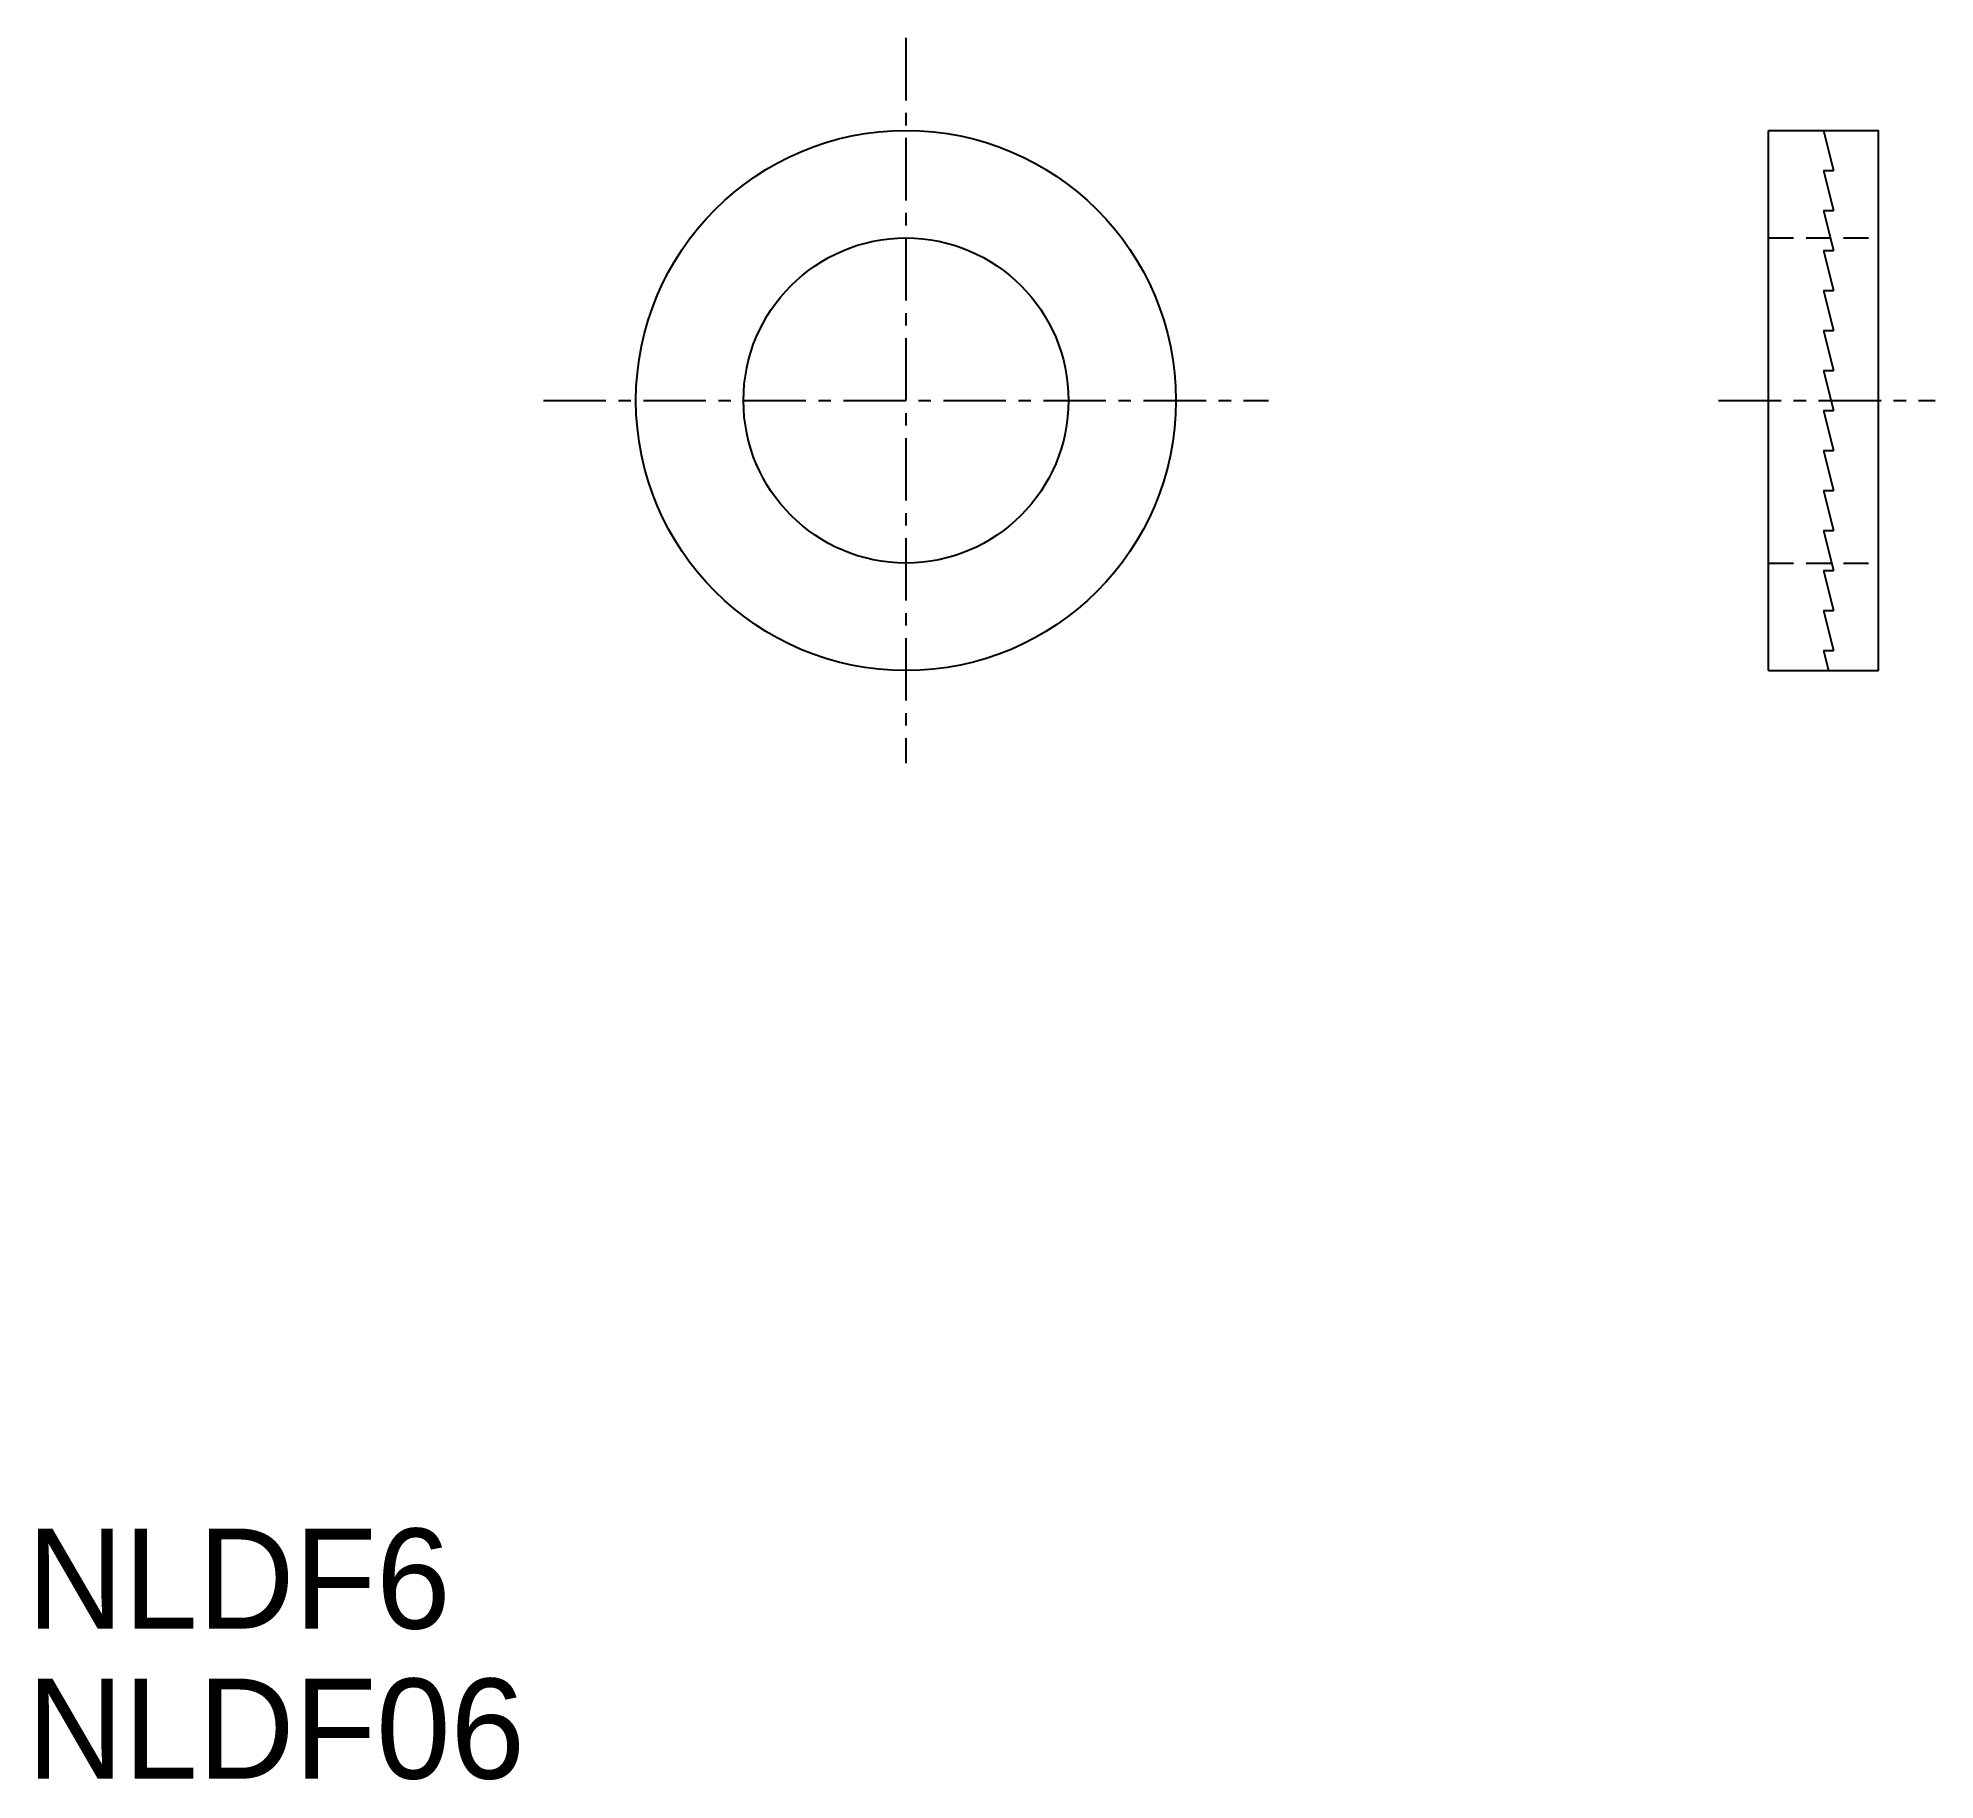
# Model space of a CAD drawing. Extents: x 2.2 to 40.2, y -7 to 27.9.
import ezdxf

# ---------------------------------------------------------------- set-up
doc = ezdxf.new("R2010")
doc.units = 0
doc.linetypes.add('CENTER', pattern=[2, 1.25, -0.25, 0.25, -0.25])
doc.linetypes.add('DASHED', pattern=[0.75, 0.5, -0.25])
doc.layers.get('0').update_dxf_attribs({"linetype": 'CONTINUOUS'})
doc.layers.add('CENTER', color=1, linetype='CENTER')

msp = doc.modelspace()

# ---------------------------------------------------------------- linework, layer by layer
at = {"color": 7, "linetype": 'CONTINUOUS'}
for p, q in [((36.831, 15.22), (36.831, 26.02)), ((36.831, 26.02), (39.031, 26.02)), ((37.931, 26.02), (38.131, 25.22)), ((39.031, 15.22), (39.031, 26.02)), ((37.931, 25.22), (38.131, 25.22)), ((37.931, 25.22), (38.131, 24.42)), ((37.931, 24.42), (38.131, 24.42)), ((37.931, 24.42), (38.131, 23.62)), ((37.931, 23.62), (38.131, 23.62)), ((37.931, 23.62), (38.131, 22.82)), ((37.931, 22.82), (38.131, 22.82)), ((37.931, 22.82), (38.131, 22.02)), ((37.931, 22.02), (38.131, 22.02)), ((37.931, 22.02), (38.131, 21.22)), ((37.931, 21.22), (38.131, 21.22)), ((37.931, 21.22), (38.131, 20.42)), ((37.931, 20.42), (38.131, 20.42)), ((37.931, 20.42), (38.131, 19.62)), ((37.931, 19.62), (38.131, 19.62)), ((37.931, 19.62), (38.131, 18.82)), ((37.931, 18.82), (38.131, 18.82)), ((37.931, 18.82), (38.131, 18.02)), ((37.931, 18.02), (38.131, 18.02)), ((37.931, 18.02), (38.131, 17.22)), ((37.931, 17.22), (38.131, 17.22)), ((37.931, 17.22), (38.131, 16.42)), ((37.931, 16.42), (38.131, 16.42)), ((37.931, 16.42), (38.131, 15.62)), ((37.931, 15.62), (38.131, 15.62)), ((37.931, 15.62), (38.031, 15.22)), ((36.831, 15.22), (39.031, 15.22))]:
    msp.add_line(p, q, dxfattribs=at)
at = {"color": 3, "linetype": 'DASHED'}
for p, q in [((36.831, 23.87), (39.031, 23.87)), ((36.831, 17.37), (39.031, 17.37))]:
    msp.add_line(p, q, dxfattribs=at)
at = {"color": 7, "linetype": 'CONTINUOUS'}
for radius in [5.4, 3.25]:
    msp.add_circle((19.579, 20.62), radius, dxfattribs=at)
at = {"layer": 'CENTER', "color": 1, "linetype": 'CENTER'}
for p, q in [((19.579, 27.87), (19.579, 13.37)), ((12.329, 20.62), (26.829, 20.62)), ((35.831, 20.62), (40.159, 20.62))]:
    msp.add_line(p, q, dxfattribs=at)

# ---------------------------------------------------------------- texts
at = {"color": 7, "linetype": 'CONTINUOUS'}
for s, p in [('NLDF6', (2, -3.936)), ('NLDF06', (2, -6.936))]:
    msp.add_text(s, height=2, dxfattribs=at).set_placement(p)

doc.saveas('drawing.dxf')
